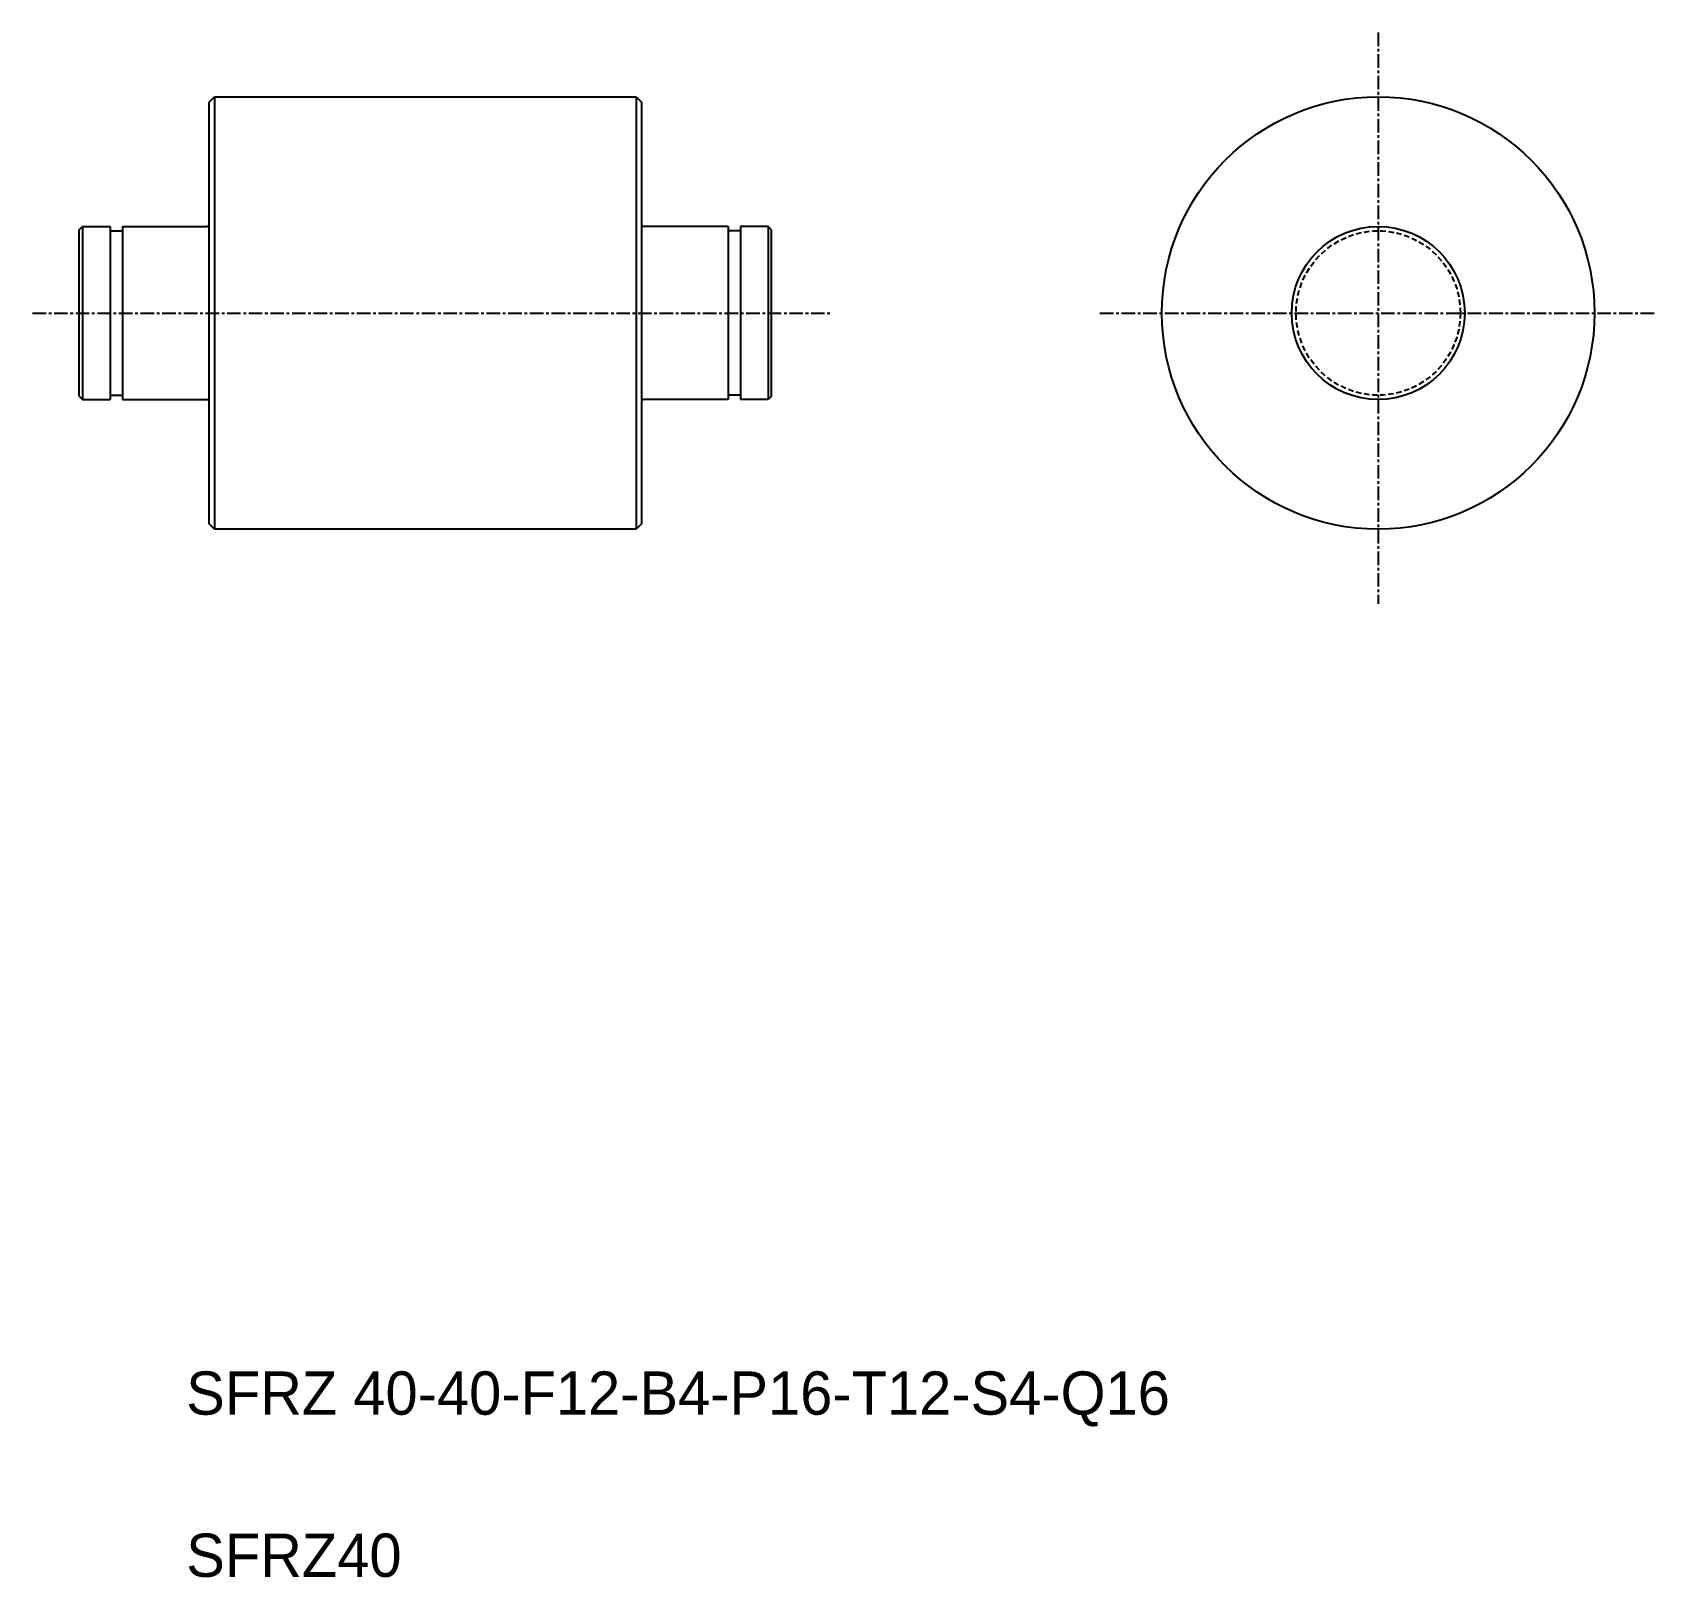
# Model space of a CAD drawing. Extents: x 43 to 194, y 83 to 226.
import ezdxf

# ---------------------------------------------------------------- set-up
doc = ezdxf.new("R2010")
doc.units = 0
doc.linetypes.add('CENTER', pattern=[2, 1.25, -0.25, 0.25, -0.25])
doc.linetypes.add('DASHED', pattern=[0.75, 0.5, -0.25])
doc.layers.get('0').update_dxf_attribs({"linetype": 'CONTINUOUS'})
doc.layers.add('CENTER', color=1, linetype='CENTER')

msp = doc.modelspace()

# ---------------------------------------------------------------- linework, layer by layer
at = {"color": 7, "linetype": 'CONTINUOUS'}
for p, q in [((59.72, 219.17), (60.22, 219.67)), ((60.22, 219.67), (60.22, 179.67)), ((60.22, 219.67), (99.22, 219.67)), ((99.22, 219.67), (99.22, 179.67)), ((99.22, 219.67), (99.72, 219.17)), ((59.72, 180.17), (59.72, 219.17)), ((99.72, 219.17), (99.72, 180.17)), ((60.22, 209.67), (60.22, 209.67)), ((47.72, 207.37), (48.02, 207.67)), ((47.72, 191.97), (47.72, 207.37)), ((48.02, 207.67), (48.02, 191.67)), ((48.02, 207.67), (50.57, 207.67)), ((50.57, 207.67), (50.57, 191.67)), ((50.57, 207.27), (51.72, 207.27)), ((51.72, 207.67), (51.72, 191.67)), ((51.72, 207.67), (59.52, 207.67)), ((107.72, 207.67), (99.92, 207.67)), ((107.72, 207.67), (107.72, 191.67)), ((108.87, 207.27), (107.72, 207.27)), ((108.87, 207.67), (108.87, 191.67)), ((111.42, 207.67), (108.87, 207.67)), ((111.42, 207.67), (111.42, 191.67)), ((111.72, 207.37), (111.42, 207.67)), ((111.72, 191.97), (111.72, 207.37)), ((60.22, 199.67), (60.22, 199.67)), ((47.72, 191.97), (48.02, 191.67)), ((48.02, 191.67), (50.57, 191.67)), ((50.57, 192.07), (51.72, 192.07)), ((51.72, 191.67), (59.52, 191.67)), ((107.72, 191.67), (99.92, 191.67)), ((108.87, 192.07), (107.72, 192.07)), ((111.42, 191.67), (108.87, 191.67)), ((111.72, 191.97), (111.42, 191.67)), ((60.22, 179.67), (59.72, 180.17)), ((99.22, 179.67), (60.22, 179.67)), ((99.72, 180.17), (99.22, 179.67))]:
    msp.add_line(p, q, dxfattribs=at)
for radius in [20, 8]:
    msp.add_circle((167.84, 199.67), radius, dxfattribs=at)
at = {"color": 3, "linetype": 'DASHED'}
msp.add_circle((167.84, 199.67), 7.6, dxfattribs=at)
at = {"color": 7, "linetype": 'CONTINUOUS'}
for centre, start, end in [((59.52, 207.87), 270, 0), ((99.92, 207.87), 180, 270), ((59.52, 191.47), 0, 90), ((99.92, 191.47), 90, 180)]:
    msp.add_arc(centre, 0.2, start, end, dxfattribs=at)
at = {"layer": 'CENTER', "color": 1, "linetype": 'CENTER'}
for p, q in [((167.84, 225.61), (167.84, 172.78)), ((43.39, 199.67), (117.15, 199.67)), ((142.11, 199.67), (193.58, 199.67))]:
    msp.add_line(p, q, dxfattribs=at)

# ---------------------------------------------------------------- texts
at = {"color": 7, "linetype": 'CONTINUOUS'}
for s, p in [('SFRZ 40-40-F12-B4-P16-T12-S4-Q16', (57.61, 97.78)), ('SFRZ40', (57.61, 82.78))]:
    msp.add_text(s, height=4, dxfattribs=at).set_placement(p)

doc.saveas('drawing.dxf')
